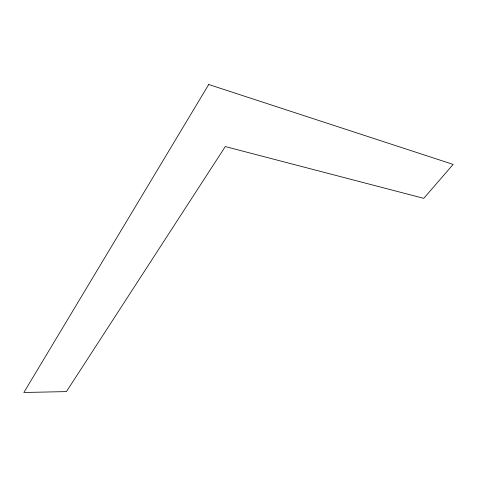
<?xml version="1.0" encoding="UTF-8"?>
<svg xmlns="http://www.w3.org/2000/svg" width="477" height="477" viewBox="0 0 477 477"><rect width="100%" height="100%" fill="white"/><g stroke="black" fill="none" stroke-linecap="round" stroke-linejoin="round"><path stroke-width="0.72" d="M208.723 84.507L23.85 392.493L66.434 391.599L225.299 146.57L423.773 198.349L453.15 164.41L208.723 84.507"/></g></svg>
